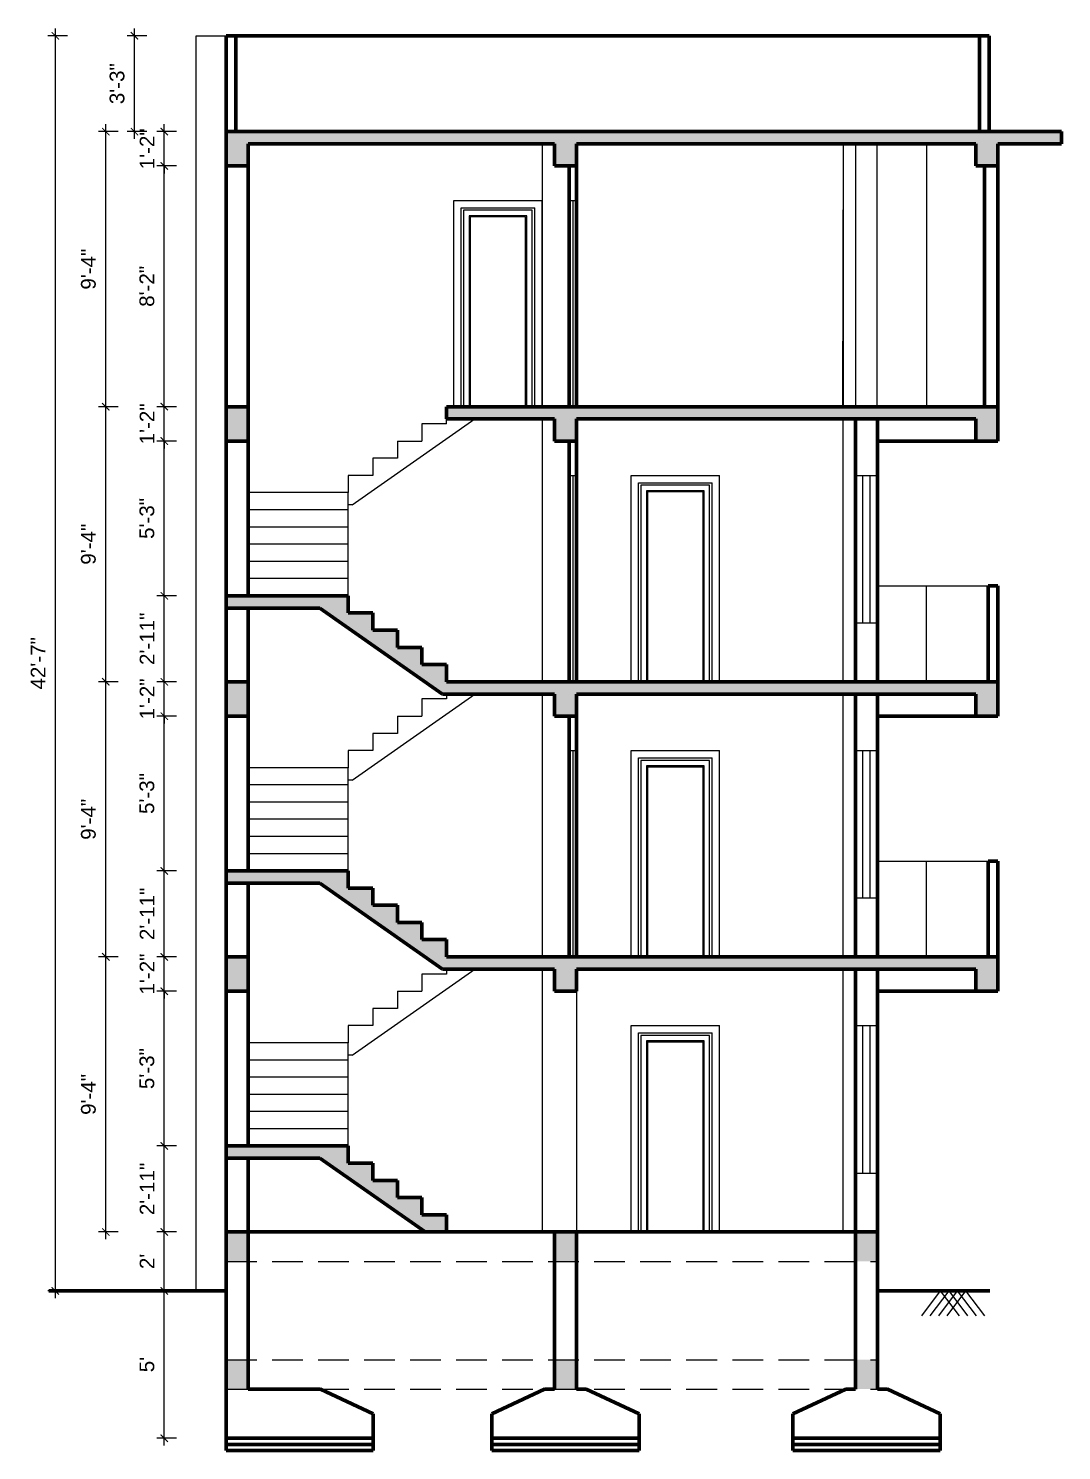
# Model space of a CAD drawing. Header units: inches. Extents: x -4737 to 13205, y 2479 to 13285.
# Drawn here: x -1145 to -724, y 9795 to 10374 of the extents above; entities that cross this region are included whole.
import ezdxf

# ---------------------------------------------------------------- set-up
doc = ezdxf.new("R2010")
doc.units = ezdxf.units.IN
doc.header["$MEASUREMENT"] = 0
doc.linetypes.add('HIDDEN2', pattern=[0.1875, 0.125, -0.0625])
for name, color, linetype, lineweight in [('ns_DIMS', 1, 'Continuous', 0), ('ns_HATCH', 40, 'Continuous', 0), ('ns_WALL', 21, 'Continuous', 60), ('ns_WINDOW', 151, 'Continuous', 15), ('ns_XTHIN', 41, 'Continuous', 0)]:
    doc.layers.add(name, color=color, linetype=linetype, lineweight=lineweight)
doc.styles.add('arial 1000', font='arial.ttf')
doc.dimstyles.new("1-8'", dxfattribs={"dimtxt": 6, "dimasz": 3, "dimexe": 3, "dimexo": 6, "dimgap": 4, "dimtad": 1, "dimdec": 0, "dimzin": 0, "dimdsep": 46, "dimlunit": 4, "dimtxsty": 'arial 1000', "dimblk": 'ARCHTICK', "dimcen": 8, "dimdle": 3, "dimclrt": 7, "dimazin": 0, "dimtfac": 1, "dimtdec": 0, "dimtix": 1, "dimtmove": 2, "dimatfit": 3, "dimfxl": 5, "dimfxlon": 1, "dimarcsym": 0})

# ---------------------------------------------------------------- blocks, each defined once
blk = doc.blocks.new('_ArchTick')
at = {"color": 0, "const_width": 0.15}
blk.add_lwpolyline([(-0.5, -0.5), (0.5, 0.5)], dxfattribs=at)
blk = doc.blocks.new('*D1431')
at = {"layer": 'Defpoints', "color": 0, "transparency": 16777216}
for p in [(-1089.17, 9860.41), (-1064.02, 9860.41), (-1064.02, 9800.41)]:
    blk.add_point(p, dxfattribs=at)
at = {"layer": 'ns_DIMS', "color": 0, "lineweight": -2, "transparency": 16777216}
for p, q in [((-1084.17, 9860.41), (-1092.17, 9860.41)), ((-1089.17, 9797.41), (-1089.17, 9863.41)), ((-1084.17, 9800.41), (-1092.17, 9800.41))]:
    blk.add_line(p, q, dxfattribs=at)
at = {"layer": 'ns_DIMS', "color": 0, "lineweight": -2, "transparency": 16777216, "xscale": 3, "yscale": 3, "zscale": 3}
for p, rotation in [((-1089.17, 9860.41), 90), ((-1089.17, 9800.41), 270)]:
    blk.add_blockref('_ArchTick', p, dxfattribs=dict(at, rotation=rotation))
at = {"layer": 'ns_DIMS', "color": 7, "transparency": 16777216, "insert": (-1096.22, 9830.41), "char_height": 6, "attachment_point": 5, "rotation": 90, "style": 'arial 1000'}
blk.add_mtext("5'", dxfattribs=at)
blk = doc.blocks.new('*D1432')
at = {"layer": 'Defpoints', "color": 0, "transparency": 16777216}
for p in [(-1089.17, 9884.41), (-1064.02, 9884.41), (-1064.02, 9860.41)]:
    blk.add_point(p, dxfattribs=at)
at = {"layer": 'ns_DIMS', "color": 0, "lineweight": -2, "transparency": 16777216}
for p, q in [((-1084.17, 9884.41), (-1092.17, 9884.41)), ((-1089.17, 9857.41), (-1089.17, 9887.41)), ((-1084.17, 9860.41), (-1092.17, 9860.41))]:
    blk.add_line(p, q, dxfattribs=at)
at = {"layer": 'ns_DIMS', "color": 0, "lineweight": -2, "transparency": 16777216, "xscale": 3, "yscale": 3, "zscale": 3}
for p, rotation in [((-1089.17, 9884.41), 90), ((-1089.17, 9860.41), 270)]:
    blk.add_blockref('_ArchTick', p, dxfattribs=dict(at, rotation=rotation))
at = {"layer": 'ns_DIMS', "color": 7, "transparency": 16777216, "insert": (-1096.18, 9872.41), "char_height": 6, "attachment_point": 5, "rotation": 90, "style": 'arial 1000'}
blk.add_mtext("2'", dxfattribs=at)
blk = doc.blocks.new('*D1433')
at = {"layer": 'Defpoints', "color": 0, "transparency": 16777216}
for p in [(-1089.17, 9919.41), (-1064.02, 9919.41), (-1064.02, 9884.41)]:
    blk.add_point(p, dxfattribs=at)
at = {"layer": 'ns_DIMS', "color": 0, "lineweight": -2, "transparency": 16777216}
for p, q in [((-1084.17, 9919.41), (-1092.17, 9919.41)), ((-1089.17, 9881.41), (-1089.17, 9922.41)), ((-1084.17, 9884.41), (-1092.17, 9884.41))]:
    blk.add_line(p, q, dxfattribs=at)
at = {"layer": 'ns_DIMS', "color": 0, "lineweight": -2, "transparency": 16777216, "xscale": 3, "yscale": 3, "zscale": 3}
for p, rotation in [((-1089.17, 9919.41), 90), ((-1089.17, 9884.41), 270)]:
    blk.add_blockref('_ArchTick', p, dxfattribs=dict(at, rotation=rotation))
at = {"layer": 'ns_DIMS', "color": 7, "transparency": 16777216, "insert": (-1096.18, 9901.91), "char_height": 6, "attachment_point": 5, "rotation": 90, "style": 'arial 1000'}
blk.add_mtext('2\'-11"', dxfattribs=at)
blk = doc.blocks.new('*D1434')
at = {"layer": 'Defpoints', "color": 0, "transparency": 16777216}
for p in [(-1089.17, 9982.41), (-1064.02, 9982.41), (-1064.02, 9919.41)]:
    blk.add_point(p, dxfattribs=at)
at = {"layer": 'ns_DIMS', "color": 0, "lineweight": -2, "transparency": 16777216}
for p, q in [((-1084.17, 9982.41), (-1092.17, 9982.41)), ((-1089.17, 9916.41), (-1089.17, 9985.41)), ((-1084.17, 9919.41), (-1092.17, 9919.41))]:
    blk.add_line(p, q, dxfattribs=at)
at = {"layer": 'ns_DIMS', "color": 0, "lineweight": -2, "transparency": 16777216, "xscale": 3, "yscale": 3, "zscale": 3}
for p, rotation in [((-1089.17, 9982.41), 90), ((-1089.17, 9919.41), 270)]:
    blk.add_blockref('_ArchTick', p, dxfattribs=dict(at, rotation=rotation))
at = {"layer": 'ns_DIMS', "color": 7, "transparency": 16777216, "insert": (-1096.23, 9950.91), "char_height": 6, "attachment_point": 5, "rotation": 90, "style": 'arial 1000'}
blk.add_mtext('5\'-3"', dxfattribs=at)
blk = doc.blocks.new('*D1435')
at = {"layer": 'Defpoints', "color": 0, "transparency": 16777216}
for p in [(-1089.17, 9996.41), (-1064.02, 9996.41), (-1064.02, 9982.41)]:
    blk.add_point(p, dxfattribs=at)
at = {"layer": 'ns_DIMS', "color": 0, "lineweight": -2, "transparency": 16777216}
for p, q in [((-1089.17, 9996.41), (-1089.17, 9999.41)), ((-1084.17, 9996.41), (-1092.17, 9996.41)), ((-1089.17, 9982.41), (-1089.17, 9996.41)), ((-1084.17, 9982.41), (-1092.17, 9982.41)), ((-1089.17, 9982.41), (-1089.17, 9979.41))]:
    blk.add_line(p, q, dxfattribs=at)
at = {"layer": 'ns_DIMS', "color": 0, "lineweight": -2, "transparency": 16777216, "xscale": 3, "yscale": 3, "zscale": 3}
for p, rotation in [((-1089.17, 9996.41), 270), ((-1089.17, 9982.41), 90)]:
    blk.add_blockref('_ArchTick', p, dxfattribs=dict(at, rotation=rotation))
at = {"layer": 'ns_DIMS', "color": 7, "transparency": 16777216, "insert": (-1096.18, 9989.41), "char_height": 6, "attachment_point": 5, "rotation": 90, "style": 'arial 1000'}
blk.add_mtext('1\'-2"', dxfattribs=at)
blk = doc.blocks.new('*D1436')
at = {"layer": 'Defpoints', "color": 0, "transparency": 16777216}
for p in [(-1089.17, 10031.41), (-1064.02, 10031.41), (-1064.02, 9996.41)]:
    blk.add_point(p, dxfattribs=at)
at = {"layer": 'ns_DIMS', "color": 0, "lineweight": -2, "transparency": 16777216}
for p, q in [((-1089.17, 9993.41), (-1089.17, 10034.41)), ((-1084.17, 10031.41), (-1092.17, 10031.41)), ((-1084.17, 9996.41), (-1092.17, 9996.41))]:
    blk.add_line(p, q, dxfattribs=at)
at = {"layer": 'ns_DIMS', "color": 0, "lineweight": -2, "transparency": 16777216, "xscale": 3, "yscale": 3, "zscale": 3}
for p, rotation in [((-1089.17, 10031.41), 90), ((-1089.17, 9996.41), 270)]:
    blk.add_blockref('_ArchTick', p, dxfattribs=dict(at, rotation=rotation))
at = {"layer": 'ns_DIMS', "color": 7, "transparency": 16777216, "insert": (-1096.18, 10013.91), "char_height": 6, "attachment_point": 5, "rotation": 90, "style": 'arial 1000'}
blk.add_mtext('2\'-11"', dxfattribs=at)
blk = doc.blocks.new('*D1437')
at = {"layer": 'Defpoints', "color": 0, "transparency": 16777216}
for p in [(-1089.17, 10094.41), (-1064.02, 10094.41), (-1064.02, 10031.41)]:
    blk.add_point(p, dxfattribs=at)
at = {"layer": 'ns_DIMS', "color": 0, "lineweight": -2, "transparency": 16777216}
for p, q in [((-1084.17, 10094.41), (-1092.17, 10094.41)), ((-1089.17, 10028.41), (-1089.17, 10097.41)), ((-1084.17, 10031.41), (-1092.17, 10031.41))]:
    blk.add_line(p, q, dxfattribs=at)
at = {"layer": 'ns_DIMS', "color": 0, "lineweight": -2, "transparency": 16777216, "xscale": 3, "yscale": 3, "zscale": 3}
for p, rotation in [((-1089.17, 10094.41), 90), ((-1089.17, 10031.41), 270)]:
    blk.add_blockref('_ArchTick', p, dxfattribs=dict(at, rotation=rotation))
at = {"layer": 'ns_DIMS', "color": 7, "transparency": 16777216, "insert": (-1096.23, 10062.91), "char_height": 6, "attachment_point": 5, "rotation": 90, "style": 'arial 1000'}
blk.add_mtext('5\'-3"', dxfattribs=at)
blk = doc.blocks.new('*D1438')
at = {"layer": 'Defpoints', "color": 0, "transparency": 16777216}
for p in [(-1089.17, 10108.41), (-1064.02, 10108.41), (-1064.02, 10094.41)]:
    blk.add_point(p, dxfattribs=at)
at = {"layer": 'ns_DIMS', "color": 0, "lineweight": -2, "transparency": 16777216}
for p, q in [((-1089.17, 10108.41), (-1089.17, 10111.41)), ((-1084.17, 10108.41), (-1092.17, 10108.41)), ((-1089.17, 10094.41), (-1089.17, 10108.41)), ((-1084.17, 10094.41), (-1092.17, 10094.41)), ((-1089.17, 10094.41), (-1089.17, 10091.41))]:
    blk.add_line(p, q, dxfattribs=at)
at = {"layer": 'ns_DIMS', "color": 0, "lineweight": -2, "transparency": 16777216, "xscale": 3, "yscale": 3, "zscale": 3}
for p, rotation in [((-1089.17, 10108.41), 270), ((-1089.17, 10094.41), 90)]:
    blk.add_blockref('_ArchTick', p, dxfattribs=dict(at, rotation=rotation))
at = {"layer": 'ns_DIMS', "color": 7, "transparency": 16777216, "insert": (-1096.18, 10101.41), "char_height": 6, "attachment_point": 5, "rotation": 90, "style": 'arial 1000'}
blk.add_mtext('1\'-2"', dxfattribs=at)
blk = doc.blocks.new('*D1439')
at = {"layer": 'Defpoints', "color": 0, "transparency": 16777216}
for p in [(-1089.17, 10143.41), (-1064.02, 10143.41), (-1064.02, 10108.41)]:
    blk.add_point(p, dxfattribs=at)
at = {"layer": 'ns_DIMS', "color": 0, "lineweight": -2, "transparency": 16777216}
for p, q in [((-1089.17, 10105.41), (-1089.17, 10146.41)), ((-1084.17, 10143.41), (-1092.17, 10143.41)), ((-1084.17, 10108.41), (-1092.17, 10108.41))]:
    blk.add_line(p, q, dxfattribs=at)
at = {"layer": 'ns_DIMS', "color": 0, "lineweight": -2, "transparency": 16777216, "xscale": 3, "yscale": 3, "zscale": 3}
for p, rotation in [((-1089.17, 10143.41), 90), ((-1089.17, 10108.41), 270)]:
    blk.add_blockref('_ArchTick', p, dxfattribs=dict(at, rotation=rotation))
at = {"layer": 'ns_DIMS', "color": 7, "transparency": 16777216, "insert": (-1096.18, 10125.91), "char_height": 6, "attachment_point": 5, "rotation": 90, "style": 'arial 1000'}
blk.add_mtext('2\'-11"', dxfattribs=at)
blk = doc.blocks.new('*D1440')
at = {"layer": 'Defpoints', "color": 0, "transparency": 16777216}
for p in [(-1089.17, 10206.41), (-1064.02, 10206.41), (-1064.02, 10143.41)]:
    blk.add_point(p, dxfattribs=at)
at = {"layer": 'ns_DIMS', "color": 0, "lineweight": -2, "transparency": 16777216}
for p, q in [((-1089.17, 10140.41), (-1089.17, 10209.41)), ((-1084.17, 10206.41), (-1092.17, 10206.41)), ((-1084.17, 10143.41), (-1092.17, 10143.41))]:
    blk.add_line(p, q, dxfattribs=at)
at = {"layer": 'ns_DIMS', "color": 0, "lineweight": -2, "transparency": 16777216, "xscale": 3, "yscale": 3, "zscale": 3}
for p, rotation in [((-1089.17, 10206.41), 90), ((-1089.17, 10143.41), 270)]:
    blk.add_blockref('_ArchTick', p, dxfattribs=dict(at, rotation=rotation))
at = {"layer": 'ns_DIMS', "color": 7, "transparency": 16777216, "insert": (-1096.23, 10174.91), "char_height": 6, "attachment_point": 5, "rotation": 90, "style": 'arial 1000'}
blk.add_mtext('5\'-3"', dxfattribs=at)
blk = doc.blocks.new('*D1441')
at = {"layer": 'Defpoints', "color": 0, "transparency": 16777216}
for p in [(-1089.17, 10220.41), (-1064.02, 10220.41), (-1064.02, 10206.41)]:
    blk.add_point(p, dxfattribs=at)
at = {"layer": 'ns_DIMS', "color": 0, "lineweight": -2, "transparency": 16777216}
for p, q in [((-1084.17, 10220.41), (-1092.17, 10220.41)), ((-1089.17, 10220.41), (-1089.17, 10223.41)), ((-1089.17, 10206.41), (-1089.17, 10220.41)), ((-1084.17, 10206.41), (-1092.17, 10206.41)), ((-1089.17, 10206.41), (-1089.17, 10203.41))]:
    blk.add_line(p, q, dxfattribs=at)
at = {"layer": 'ns_DIMS', "color": 0, "lineweight": -2, "transparency": 16777216, "xscale": 3, "yscale": 3, "zscale": 3}
for p, rotation in [((-1089.17, 10220.41), 270), ((-1089.17, 10206.41), 90)]:
    blk.add_blockref('_ArchTick', p, dxfattribs=dict(at, rotation=rotation))
at = {"layer": 'ns_DIMS', "color": 7, "transparency": 16777216, "insert": (-1096.18, 10213.41), "char_height": 6, "attachment_point": 5, "rotation": 90, "style": 'arial 1000'}
blk.add_mtext('1\'-2"', dxfattribs=at)
blk = doc.blocks.new('*D1442')
at = {"layer": 'Defpoints', "color": 0, "transparency": 16777216}
for p in [(-1089.17, 10318.41), (-1064.02, 10318.41), (-1064.02, 10220.41)]:
    blk.add_point(p, dxfattribs=at)
at = {"layer": 'ns_DIMS', "color": 0, "lineweight": -2, "transparency": 16777216}
for p, q in [((-1084.17, 10318.41), (-1092.17, 10318.41)), ((-1089.17, 10217.41), (-1089.17, 10321.41)), ((-1084.17, 10220.41), (-1092.17, 10220.41))]:
    blk.add_line(p, q, dxfattribs=at)
at = {"layer": 'ns_DIMS', "color": 0, "lineweight": -2, "transparency": 16777216, "xscale": 3, "yscale": 3, "zscale": 3}
for p, rotation in [((-1089.17, 10318.41), 90), ((-1089.17, 10220.41), 270)]:
    blk.add_blockref('_ArchTick', p, dxfattribs=dict(at, rotation=rotation))
at = {"layer": 'ns_DIMS', "color": 7, "transparency": 16777216, "insert": (-1096.23, 10269.41), "char_height": 6, "attachment_point": 5, "rotation": 90, "style": 'arial 1000'}
blk.add_mtext('8\'-2"', dxfattribs=at)
blk = doc.blocks.new('*D1443')
at = {"layer": 'Defpoints', "color": 0, "transparency": 16777216}
for p in [(-1089.17, 10332.41), (-1064.02, 10332.41), (-1064.02, 10318.41)]:
    blk.add_point(p, dxfattribs=at)
at = {"layer": 'ns_DIMS', "color": 0, "lineweight": -2, "transparency": 16777216}
for p, q in [((-1089.17, 10332.41), (-1089.17, 10335.41)), ((-1084.17, 10332.41), (-1092.17, 10332.41)), ((-1089.17, 10318.41), (-1089.17, 10332.41)), ((-1084.17, 10318.41), (-1092.17, 10318.41)), ((-1089.17, 10318.41), (-1089.17, 10315.41))]:
    blk.add_line(p, q, dxfattribs=at)
at = {"layer": 'ns_DIMS', "color": 0, "lineweight": -2, "transparency": 16777216, "xscale": 3, "yscale": 3, "zscale": 3}
for p, rotation in [((-1089.17, 10332.41), 270), ((-1089.17, 10318.41), 90)]:
    blk.add_blockref('_ArchTick', p, dxfattribs=dict(at, rotation=rotation))
at = {"layer": 'ns_DIMS', "color": 7, "transparency": 16777216, "insert": (-1096.18, 10325.41), "char_height": 6, "attachment_point": 5, "rotation": 90, "style": 'arial 1000'}
blk.add_mtext('1\'-2"', dxfattribs=at)
blk = doc.blocks.new('*D1444')
at = {"layer": 'Defpoints', "color": 0, "transparency": 16777216}
for p in [(-1101.32, 10371.41), (-1076.17, 10371.41), (-1064.02, 10332.41)]:
    blk.add_point(p, dxfattribs=at)
at = {"layer": 'ns_DIMS', "color": 0, "lineweight": -2, "transparency": 16777216}
for p, q in [((-1096.32, 10371.41), (-1104.32, 10371.41)), ((-1101.32, 10329.41), (-1101.32, 10374.41)), ((-1096.32, 10332.41), (-1104.32, 10332.41))]:
    blk.add_line(p, q, dxfattribs=at)
at = {"layer": 'ns_DIMS', "color": 0, "lineweight": -2, "transparency": 16777216, "xscale": 3, "yscale": 3, "zscale": 3}
for p, rotation in [((-1101.32, 10371.41), 90), ((-1101.32, 10332.41), 270)]:
    blk.add_blockref('_ArchTick', p, dxfattribs=dict(at, rotation=rotation))
at = {"layer": 'ns_DIMS', "color": 7, "transparency": 16777216, "insert": (-1108.39, 10351.91), "char_height": 6, "attachment_point": 5, "rotation": 90, "style": 'arial 1000'}
blk.add_mtext('3\'-3"', dxfattribs=at)
blk = doc.blocks.new('*D1445')
at = {"layer": 'Defpoints', "color": 0, "transparency": 16777216}
for p in [(-1113, 9996.41), (-1064.02, 9996.41), (-1064.02, 9884.41)]:
    blk.add_point(p, dxfattribs=at)
at = {"layer": 'ns_DIMS', "color": 0, "lineweight": -2, "transparency": 16777216}
for p, q in [((-1113, 9881.41), (-1113, 9999.41)), ((-1108, 9996.41), (-1116, 9996.41)), ((-1108, 9884.41), (-1116, 9884.41))]:
    blk.add_line(p, q, dxfattribs=at)
at = {"layer": 'ns_DIMS', "color": 0, "lineweight": -2, "transparency": 16777216, "xscale": 3, "yscale": 3, "zscale": 3}
for p, rotation in [((-1113, 9996.41), 90), ((-1113, 9884.41), 270)]:
    blk.add_blockref('_ArchTick', p, dxfattribs=dict(at, rotation=rotation))
at = {"layer": 'ns_DIMS', "color": 7, "transparency": 16777216, "insert": (-1120.06, 9940.41), "char_height": 6, "attachment_point": 5, "rotation": 90, "style": 'arial 1000'}
blk.add_mtext('9\'-4"', dxfattribs=at)
blk = doc.blocks.new('*D1446')
at = {"layer": 'Defpoints', "color": 0, "transparency": 16777216}
for p in [(-1113, 10108.41), (-1064.02, 10108.41), (-1064.02, 9996.41)]:
    blk.add_point(p, dxfattribs=at)
at = {"layer": 'ns_DIMS', "color": 0, "lineweight": -2, "transparency": 16777216}
for p, q in [((-1113, 9993.41), (-1113, 10111.41)), ((-1108, 10108.41), (-1116, 10108.41)), ((-1108, 9996.41), (-1116, 9996.41))]:
    blk.add_line(p, q, dxfattribs=at)
at = {"layer": 'ns_DIMS', "color": 0, "lineweight": -2, "transparency": 16777216, "xscale": 3, "yscale": 3, "zscale": 3}
for p, rotation in [((-1113, 10108.41), 90), ((-1113, 9996.41), 270)]:
    blk.add_blockref('_ArchTick', p, dxfattribs=dict(at, rotation=rotation))
at = {"layer": 'ns_DIMS', "color": 7, "transparency": 16777216, "insert": (-1120.06, 10052.41), "char_height": 6, "attachment_point": 5, "rotation": 90, "style": 'arial 1000'}
blk.add_mtext('9\'-4"', dxfattribs=at)
blk = doc.blocks.new('*D1447')
at = {"layer": 'Defpoints', "color": 0, "transparency": 16777216}
for p in [(-1113, 10220.41), (-1064.02, 10220.41), (-1064.02, 10108.41)]:
    blk.add_point(p, dxfattribs=at)
at = {"layer": 'ns_DIMS', "color": 0, "lineweight": -2, "transparency": 16777216}
for p, q in [((-1108, 10220.41), (-1116, 10220.41)), ((-1113, 10105.41), (-1113, 10223.41)), ((-1108, 10108.41), (-1116, 10108.41))]:
    blk.add_line(p, q, dxfattribs=at)
at = {"layer": 'ns_DIMS', "color": 0, "lineweight": -2, "transparency": 16777216, "xscale": 3, "yscale": 3, "zscale": 3}
for p, rotation in [((-1113, 10220.41), 90), ((-1113, 10108.41), 270)]:
    blk.add_blockref('_ArchTick', p, dxfattribs=dict(at, rotation=rotation))
at = {"layer": 'ns_DIMS', "color": 7, "transparency": 16777216, "insert": (-1120.06, 10164.41), "char_height": 6, "attachment_point": 5, "rotation": 90, "style": 'arial 1000'}
blk.add_mtext('9\'-4"', dxfattribs=at)
blk = doc.blocks.new('*D1448')
at = {"layer": 'Defpoints', "color": 0, "transparency": 16777216}
for p in [(-1113, 10332.41), (-1064.02, 10332.41), (-1064.02, 10220.41)]:
    blk.add_point(p, dxfattribs=at)
at = {"layer": 'ns_DIMS', "color": 0, "lineweight": -2, "transparency": 16777216}
for p, q in [((-1113, 10217.41), (-1113, 10335.41)), ((-1108, 10332.41), (-1116, 10332.41)), ((-1108, 10220.41), (-1116, 10220.41))]:
    blk.add_line(p, q, dxfattribs=at)
at = {"layer": 'ns_DIMS', "color": 0, "lineweight": -2, "transparency": 16777216, "xscale": 3, "yscale": 3, "zscale": 3}
for p, rotation in [((-1113, 10332.41), 90), ((-1113, 10220.41), 270)]:
    blk.add_blockref('_ArchTick', p, dxfattribs=dict(at, rotation=rotation))
at = {"layer": 'ns_DIMS', "color": 7, "transparency": 16777216, "insert": (-1120.06, 10276.41), "char_height": 6, "attachment_point": 5, "rotation": 90, "style": 'arial 1000'}
blk.add_mtext('9\'-4"', dxfattribs=at)
blk = doc.blocks.new('*D1449')
at = {"layer": 'Defpoints', "color": 0, "transparency": 16777216}
for p in [(-1064.02, 10371.41), (-1133.56, 9860.41), (-1064.02, 9860.41)]:
    blk.add_point(p, dxfattribs=at)
at = {"layer": 'ns_DIMS', "color": 0, "lineweight": -2, "transparency": 16777216}
for p, q in [((-1128.56, 10371.41), (-1136.56, 10371.41)), ((-1133.56, 10374.41), (-1133.56, 9857.41)), ((-1128.56, 9860.41), (-1136.56, 9860.41))]:
    blk.add_line(p, q, dxfattribs=at)
at = {"layer": 'ns_DIMS', "color": 0, "lineweight": -2, "transparency": 16777216, "xscale": 3, "yscale": 3, "zscale": 3}
for p, rotation in [((-1133.56, 10371.41), 90), ((-1133.56, 9860.41), 270)]:
    blk.add_blockref('_ArchTick', p, dxfattribs=dict(at, rotation=rotation))
at = {"layer": 'ns_DIMS', "color": 7, "transparency": 16777216, "insert": (-1140.57, 10115.91), "char_height": 6, "attachment_point": 5, "rotation": 90, "style": 'arial 1000'}
blk.add_mtext('42\'-7"', dxfattribs=at)

msp = doc.modelspace()

# ---------------------------------------------------------------- hatches: boundary and pattern name
at = {"layer": 'ns_HATCH'}
h = msp.add_hatch(dxfattribs=at)
h.set_pattern_fill('AR-CONC', color=256)
h.set_pattern_definition([(50, (-25765.0245, 14776.354), (7.1726018, -0.6275213), [0.75, -8.25]), (355, (-25765.0245, 14776.354), (-1.3875133, 7.5219213), [0.6, -6.6]), (100.451444, (-25764.427, 14776.3015), (5.7850885, 6.8944), [0.637402, -7.0114211]), (46.1842, (-25765.0245, 14778.354), (10.6724133, -1.6551928), [1.125, -12.375]), (96.635635, (-25764.135, 14778.216), (9.3466195, 9.741186), [0.9561034, -10.5171376]), (351.184164, (-25765.025, 14778.354), (9.3466195, 9.741186), [0.9, -9.9]), (21, (-25764.0245, 14777.854), (5.9690705, -4.0261889), [0.75, -8.25]), (326, (-25764.0245, 14777.854), (2.4331533, 7.2515005), [0.6, -6.6]), (71.451445, (-25763.527, 14777.518), (8.4022238, 3.2253115), [0.637402, -7.0114211]), (37.5, (-25765.0245, 14776.3538), (0.12159855, 3.32893854), [0, -6.52, 0, -6.7, 0, -6.625]), (7.5, (-25765.0245, 14776.354), (2.63069537, 3.9441171), [0, -3.82, 0, -6.37, 0, -2.525]), (327.5, (-25767.2545, 14776.3538), (5.33822436, -0.22554872), [0, -2.5, 0, -7.8, 0, -10.35]), (317.5, (-25768.2545, 14776.354), (5.8318617, 1.0010498), [0, -3.25, 0, -5.18, 0, -7.35])])
h.paths.add_polyline_path([(-1055.02, 9832.41), (-1064.02, 9832.41), (-1064.02, 9820.41), (-1055.02, 9820.41)])
h.paths.add_polyline_path([(-1055.02, 9884.41), (-1064.02, 9884.41), (-1064.02, 9872.41), (-1055.02, 9872.41)])
h.paths.add_polyline_path([(-921.27, 9884.41), (-930.27, 9884.41), (-930.27, 9872.41), (-921.27, 9872.41)])
h.paths.add_polyline_path([(-921.27, 9832.41), (-930.27, 9832.41), (-930.27, 9820.41), (-921.27, 9820.41)])
h.paths.add_polyline_path([(-798.58, 9832.41), (-807.58, 9832.41), (-807.58, 9820.41), (-798.58, 9820.41)])
h.paths.add_polyline_path([(-798.58, 9884.41), (-807.58, 9884.41), (-807.58, 9872.41), (-798.58, 9872.41)])
h.paths.add_polyline_path([(-1014.22, 9919.41), (-1064.02, 9919.41), (-1064.02, 9914.41), (-1025.79, 9914.41), (-982.94, 9884.41), (-974.22, 9884.41), (-974.22, 9891.41), (-984.22, 9891.41), (-984.22, 9898.41), (-994.22, 9898.41), (-994.22, 9905.41), (-1004.22, 9905.41), (-1004.22, 9912.41), (-1014.22, 9912.41)])
h.paths.add_polyline_path([(-1055.02, 9996.41), (-1064.02, 9996.41), (-1064.02, 9982.41), (-1055.02, 9982.41)], flags=17)
h.paths.add_polyline_path([(-984.22, 10010.41), (-994.22, 10010.41), (-994.22, 10017.41), (-1004.22, 10017.41), (-1004.22, 10024.41), (-1014.22, 10024.41), (-1014.22, 10031.41), (-1064.02, 10031.41), (-1064.02, 10026.41), (-1025.79, 10026.41), (-975.79, 9991.41), (-930.27, 9991.41), (-930.27, 9982.41), (-921.27, 9982.41), (-921.27, 9991.41), (-758.59, 9991.41), (-758.59, 9982.41), (-749.59, 9982.41), (-749.59, 9996.41), (-974.22, 9996.41), (-974.22, 10003.41), (-984.22, 10003.41)])
h.paths.add_polyline_path([(-1055.02, 10108.41), (-1064.02, 10108.41), (-1064.02, 10094.41), (-1055.02, 10094.41)], flags=17)
h.paths.add_polyline_path([(-749.59, 10108.41), (-974.22, 10108.41), (-974.22, 10115.41), (-984.22, 10115.41), (-984.22, 10122.41), (-994.22, 10122.41), (-994.22, 10129.41), (-1004.22, 10129.41), (-1004.22, 10136.41), (-1014.22, 10136.41), (-1014.22, 10143.41), (-1064.02, 10143.41), (-1064.02, 10138.41), (-1025.79, 10138.41), (-975.79, 10103.41), (-930.27, 10103.41), (-930.27, 10094.41), (-921.27, 10094.41), (-921.27, 10103.41), (-758.59, 10103.41), (-758.59, 10094.41), (-749.59, 10094.41)])
h.paths.add_polyline_path([(-1055.02, 10220.41), (-1064.02, 10220.41), (-1064.02, 10206.41), (-1055.02, 10206.41)])
h.paths.add_polyline_path([(-921.27, 10215.41), (-758.59, 10215.41), (-758.59, 10206.41), (-749.59, 10206.41), (-749.59, 10220.41), (-974.22, 10220.41), (-974.22, 10215.41), (-930.27, 10215.41), (-930.27, 10206.41), (-921.27, 10206.41)])
h.paths.add_polyline_path([(-749.59, 10327.41), (-723.66, 10327.41), (-723.66, 10332.41), (-1064.02, 10332.41), (-1064.02, 10318.41), (-1055.02, 10318.41), (-1055.02, 10327.41), (-930.27, 10327.41), (-930.27, 10318.41), (-921.27, 10318.41), (-921.27, 10327.41), (-758.59, 10327.41), (-758.59, 10318.41), (-749.59, 10318.41)])

# ---------------------------------------------------------------- linework, layer by layer
at = {"layer": 'ns_DIMS'}
for p, q in [((-773.05, 9860.41), (-780.73, 9850.19)), ((-769.61, 9860.41), (-777.29, 9850.19)), ((-766.18, 9860.41), (-773.86, 9850.19)), ((-773.05, 9860.41), (-765.36, 9850.19)), ((-762.74, 9860.41), (-770.42, 9850.19)), ((-769.61, 9860.41), (-761.93, 9850.19)), ((-766.18, 9860.41), (-758.49, 9850.19)), ((-762.74, 9860.41), (-755.06, 9850.19))]:
    msp.add_line(p, q, dxfattribs=at)
at = {"layer": 'ns_WALL', "lineweight": 25}
for p, q in [((-1076.17, 10371.41), (-1064.02, 10371.41)), ((-1076.17, 9860.41), (-1076.17, 10371.41)), ((-935.27, 10327.41), (-935.27, 10220.41)), ((-812.58, 10327.41), (-812.85, 10220.41)), ((-812.58, 10327.41), (-812.58, 10220.41)), ((-807.58, 10327.41), (-807.58, 10220.41)), ((-798.85, 10327.41), (-798.85, 10220.41)), ((-778.62, 10327.41), (-778.62, 10220.41)), ((-1012.64, 10180.41), (-962.64, 10215.41)), ((-974.22, 10213.41), (-974.22, 10215.41)), ((-935.27, 10215.41), (-935.27, 10108.41)), ((-812.58, 10108.41), (-812.58, 10215.41)), ((-974.22, 10213.41), (-984.22, 10213.41)), ((-984.22, 10213.41), (-984.22, 10206.41)), ((-994.22, 10206.41), (-994.22, 10199.41)), ((-994.22, 10206.41), (-984.22, 10206.41)), ((-994.22, 10199.41), (-1004.22, 10199.41)), ((-1004.22, 10199.41), (-1004.22, 10192.41)), ((-1004.22, 10192.41), (-1014.22, 10192.41)), ((-1014.22, 10192.41), (-1014.22, 10185.41)), ((-1014.22, 10185.41), (-1055.02, 10185.41)), ((-1014.22, 10143.41), (-1014.22, 10185.41)), ((-1012.64, 10180.41), (-1014.22, 10180.41)), ((-1014.22, 10178.41), (-1055.02, 10178.41)), ((-1014.22, 10171.41), (-1055.02, 10171.41)), ((-1014.22, 10164.41), (-1055.02, 10164.41)), ((-1014.22, 10157.41), (-1055.02, 10157.41)), ((-1014.22, 10150.41), (-1055.02, 10150.41)), ((-798.58, 10147.41), (-753.59, 10147.41)), ((-778.62, 10108.41), (-778.62, 10147.41)), ((-1012.64, 10068.41), (-962.64, 10103.41)), ((-974.22, 10101.41), (-984.22, 10101.41)), ((-984.22, 10101.41), (-984.22, 10094.41)), ((-974.22, 10103.41), (-974.22, 10101.41)), ((-935.27, 10103.41), (-935.27, 9996.41)), ((-812.58, 9996.41), (-812.58, 10103.41)), ((-994.22, 10094.41), (-994.22, 10087.41)), ((-994.22, 10094.41), (-984.22, 10094.41)), ((-994.22, 10087.41), (-1004.22, 10087.41)), ((-1004.22, 10087.41), (-1004.22, 10080.41)), ((-1004.22, 10080.41), (-1014.22, 10080.41)), ((-1014.22, 10080.41), (-1014.22, 10073.41)), ((-1014.22, 10073.41), (-1055.02, 10073.41)), ((-1014.22, 10031.41), (-1014.22, 10073.41)), ((-1014.22, 10066.41), (-1055.02, 10066.41)), ((-1012.64, 10068.41), (-1014.22, 10068.41)), ((-1014.22, 10059.41), (-1055.02, 10059.41)), ((-1014.22, 10052.41), (-1055.02, 10052.41)), ((-1014.22, 10045.41), (-1055.02, 10045.41)), ((-1014.22, 10038.41), (-1055.02, 10038.41)), ((-798.58, 10035.41), (-753.59, 10035.41)), ((-778.62, 9996.41), (-778.62, 10035.41)), ((-1012.64, 9956.41), (-962.64, 9991.41)), ((-974.22, 9989.41), (-984.22, 9989.41)), ((-984.22, 9989.41), (-984.22, 9982.41)), ((-974.22, 9991.41), (-974.22, 9989.41)), ((-935.27, 9991.41), (-935.27, 9884.41)), ((-812.58, 9884.41), (-812.58, 9991.41)), ((-994.22, 9982.41), (-994.22, 9975.41)), ((-994.22, 9982.41), (-984.22, 9982.41)), ((-921.27, 9982.41), (-921.27, 9884.41)), ((-994.22, 9975.41), (-1004.22, 9975.41)), ((-1004.22, 9975.41), (-1004.22, 9968.41)), ((-1004.22, 9968.41), (-1014.22, 9968.41)), ((-1014.22, 9968.41), (-1014.22, 9961.41)), ((-1014.22, 9961.41), (-1055.02, 9961.41)), ((-1014.22, 9919.41), (-1014.22, 9961.41)), ((-1014.22, 9954.41), (-1055.02, 9954.41)), ((-1012.64, 9956.41), (-1014.22, 9956.41)), ((-1014.22, 9947.41), (-1055.02, 9947.41)), ((-1014.22, 9940.41), (-1055.02, 9940.41)), ((-1014.22, 9933.41), (-1055.02, 9933.41)), ((-1014.22, 9926.41), (-1055.02, 9926.41))]:
    msp.add_line(p, q, dxfattribs=at)
at = {"layer": 'ns_WALL'}
for p, q in [((-1064.02, 10371.41), (-798.58, 10371.41)), ((-1064.02, 9884.41), (-1064.02, 10371.41)), ((-1060.02, 10332.41), (-1060.02, 10371.41)), ((-798.58, 10371.41), (-753.11, 10371.41)), ((-757.11, 10332.41), (-757.11, 10371.41)), ((-753.11, 10332.41), (-753.11, 10371.41)), ((-1064.02, 10332.41), (-723.66, 10332.41)), ((-723.66, 10327.41), (-723.66, 10332.41)), ((-1055.02, 10327.41), (-930.27, 10327.41)), ((-1055.02, 10220.41), (-1055.02, 10327.41)), ((-930.27, 10327.41), (-930.27, 10318.41)), ((-921.27, 10327.41), (-758.59, 10327.41)), ((-921.27, 10327.41), (-921.27, 10220.41)), ((-758.59, 10318.41), (-758.59, 10327.41)), ((-749.59, 10327.41), (-723.66, 10327.41)), ((-749.59, 10318.41), (-749.59, 10327.41)), ((-1064.02, 10318.41), (-1055.02, 10318.41)), ((-930.27, 10318.41), (-921.27, 10318.41)), ((-924.27, 10318.41), (-924.27, 10220.41)), ((-758.59, 10318.41), (-749.59, 10318.41)), ((-754.99, 10318.41), (-754.99, 10220.41)), ((-749.59, 10206.41), (-749.59, 10318.41)), ((-1064.02, 10220.41), (-1055.02, 10220.41)), ((-1055.02, 10143.41), (-1055.02, 10220.41)), ((-974.22, 10220.41), (-749.59, 10220.41)), ((-974.22, 10220.41), (-974.22, 10215.41)), ((-974.22, 10215.41), (-930.27, 10215.41)), ((-930.27, 10215.41), (-930.27, 10206.41)), ((-921.27, 10215.41), (-758.59, 10215.41)), ((-921.27, 10215.41), (-921.27, 10108.41)), ((-807.58, 10108.41), (-807.58, 10215.41)), ((-798.58, 10108.41), (-798.58, 10215.41)), ((-758.59, 10215.41), (-758.59, 10206.41)), ((-1064.02, 10206.41), (-1055.02, 10206.41)), ((-930.27, 10206.41), (-921.27, 10206.41)), ((-924.27, 10206.41), (-924.27, 10108.41)), ((-798.58, 10206.41), (-749.59, 10206.41)), ((-753.59, 10147.41), (-749.59, 10147.41)), ((-753.59, 10108.41), (-753.59, 10147.41)), ((-749.59, 10094.41), (-749.59, 10147.41)), ((-1014.22, 10143.41), (-1064.02, 10143.41)), ((-1025.79, 10138.41), (-1064.02, 10138.41)), ((-1055.02, 10108.41), (-1055.02, 10138.41)), ((-1025.79, 10138.41), (-975.79, 10103.41)), ((-1014.22, 10136.41), (-1014.22, 10143.41)), ((-1004.22, 10136.41), (-1014.22, 10136.41)), ((-1004.22, 10129.41), (-1004.22, 10136.41)), ((-994.22, 10129.41), (-1004.22, 10129.41)), ((-994.22, 10122.41), (-994.22, 10129.41)), ((-984.22, 10122.41), (-994.22, 10122.41)), ((-984.22, 10115.41), (-984.22, 10122.41)), ((-974.22, 10115.41), (-984.22, 10115.41)), ((-974.22, 10108.41), (-974.22, 10115.41)), ((-1064.02, 10108.41), (-1055.02, 10108.41)), ((-1055.02, 10031.41), (-1055.02, 10108.41)), ((-974.22, 10108.41), (-749.59, 10108.41)), ((-975.79, 10103.41), (-930.27, 10103.41)), ((-930.27, 10103.41), (-930.27, 10094.41)), ((-921.27, 10103.41), (-758.59, 10103.41)), ((-921.27, 10103.41), (-921.27, 9996.41)), ((-807.58, 9996.41), (-807.58, 10103.41)), ((-798.58, 9996.41), (-798.58, 10103.41)), ((-758.59, 10103.41), (-758.59, 10094.41)), ((-1064.02, 10094.41), (-1055.02, 10094.41)), ((-930.27, 10094.41), (-921.27, 10094.41)), ((-924.27, 10094.41), (-924.27, 9996.41)), ((-798.58, 10094.41), (-749.59, 10094.41)), ((-753.59, 10035.41), (-749.59, 10035.41)), ((-753.59, 9996.41), (-753.59, 10035.41)), ((-749.59, 9982.41), (-749.59, 10035.41)), ((-1014.22, 10031.41), (-1064.02, 10031.41)), ((-1014.22, 10024.41), (-1014.22, 10031.41)), ((-1025.79, 10026.41), (-1064.02, 10026.41)), ((-1055.02, 9919.41), (-1055.02, 10026.41)), ((-1025.79, 10026.41), (-975.79, 9991.41)), ((-1004.22, 10024.41), (-1014.22, 10024.41)), ((-1004.22, 10017.41), (-1004.22, 10024.41)), ((-994.22, 10017.41), (-1004.22, 10017.41)), ((-994.22, 10010.41), (-994.22, 10017.41)), ((-984.22, 10010.41), (-994.22, 10010.41)), ((-984.22, 10003.41), (-984.22, 10010.41)), ((-974.22, 10003.41), (-984.22, 10003.41)), ((-974.22, 9996.41), (-974.22, 10003.41)), ((-1064.02, 9996.41), (-1055.02, 9996.41)), ((-974.22, 9996.41), (-749.59, 9996.41)), ((-975.79, 9991.41), (-930.27, 9991.41)), ((-930.27, 9991.41), (-930.27, 9982.41)), ((-921.27, 9991.41), (-758.59, 9991.41)), ((-921.27, 9991.41), (-921.27, 9982.41)), ((-807.58, 9820.41), (-807.58, 9991.41)), ((-798.58, 9820.41), (-798.58, 9991.41)), ((-758.59, 9991.41), (-758.59, 9982.41)), ((-1064.02, 9982.41), (-1055.02, 9982.41)), ((-930.27, 9982.41), (-921.27, 9982.41)), ((-798.58, 9982.41), (-749.59, 9982.41)), ((-1014.22, 9919.41), (-1064.02, 9919.41)), ((-1014.22, 9912.41), (-1014.22, 9919.41)), ((-1025.79, 9914.41), (-1064.02, 9914.41)), ((-1055.02, 9820.41), (-1055.02, 9914.41)), ((-1025.79, 9914.41), (-982.94, 9884.41)), ((-1004.22, 9912.41), (-1014.22, 9912.41)), ((-1004.22, 9905.41), (-1004.22, 9912.41)), ((-994.22, 9905.41), (-1004.22, 9905.41)), ((-994.22, 9898.41), (-994.22, 9905.41)), ((-984.22, 9898.41), (-994.22, 9898.41)), ((-984.22, 9891.41), (-984.22, 9898.41)), ((-974.22, 9891.41), (-984.22, 9891.41)), ((-974.22, 9884.41), (-974.22, 9891.41)), ((-1064.02, 9884.41), (-798.58, 9884.41)), ((-1064.02, 9884.41), (-1064.02, 9800.41)), ((-930.27, 9884.41), (-930.27, 9820.41)), ((-921.27, 9884.41), (-921.27, 9820.41)), ((-1136.16, 9860.41), (-1064.02, 9860.41)), ((-798.58, 9860.41), (-752.94, 9860.41)), ((-1025.52, 9820.41), (-1055.02, 9820.41)), ((-1025.52, 9820.41), (-1004.02, 9810.41)), ((-934.27, 9820.41), (-955.77, 9810.41)), ((-934.27, 9820.41), (-930.27, 9820.41)), ((-917.27, 9820.41), (-921.27, 9820.41)), ((-917.27, 9820.41), (-895.77, 9810.41)), ((-811.58, 9820.41), (-833.08, 9810.41)), ((-811.58, 9820.41), (-807.58, 9820.41)), ((-794.58, 9820.41), (-798.58, 9820.41)), ((-794.58, 9820.41), (-773.08, 9810.41)), ((-1004.02, 9810.41), (-1004.02, 9795.41)), ((-955.77, 9810.41), (-955.77, 9795.41)), ((-895.77, 9810.41), (-895.77, 9795.41)), ((-833.08, 9810.41), (-833.08, 9795.41)), ((-773.08, 9810.41), (-773.08, 9795.41)), ((-1064.02, 9800.41), (-1004.02, 9800.41)), ((-1064.02, 9795.41), (-1064.02, 9800.41)), ((-1064.02, 9797.91), (-1004.02, 9797.91)), ((-1004.02, 9795.41), (-1004.02, 9800.41)), ((-955.77, 9800.41), (-895.77, 9800.41)), ((-955.77, 9795.41), (-955.77, 9800.41)), ((-955.77, 9797.91), (-895.77, 9797.91)), ((-895.77, 9795.41), (-895.77, 9800.41)), ((-833.08, 9800.41), (-773.08, 9800.41)), ((-833.08, 9795.41), (-833.08, 9800.41)), ((-833.08, 9797.91), (-773.08, 9797.91)), ((-773.08, 9795.41), (-773.08, 9800.41)), ((-1064.02, 9795.41), (-1004.02, 9795.41)), ((-955.77, 9795.41), (-895.77, 9795.41)), ((-833.08, 9795.41), (-773.08, 9795.41))]:
    msp.add_line(p, q, dxfattribs=at)
at = {"layer": 'ns_WINDOW'}
for p, q in [((-971.27, 10220.41), (-971.27, 10304.41)), ((-971.27, 10304.41), (-935.27, 10304.41)), ((-968.27, 10220.41), (-968.27, 10301.41)), ((-968.27, 10301.41), (-938.27, 10301.41)), ((-938.27, 10220.41), (-938.27, 10301.41)), ((-935.27, 10220.41), (-935.27, 10304.41)), ((-924.27, 10304.41), (-921.27, 10304.41)), ((-922.77, 10304.41), (-922.77, 10220.41)), ((-939.27, 10300.41), (-967.27, 10300.41)), ((-967.27, 10300.41), (-967.27, 10220.41)), ((-941.51, 10298.17), (-965.04, 10298.17)), ((-965.04, 10298.17), (-965.04, 10220.41)), ((-965.04, 10296.59), (-965.04, 10274.35)), ((-941.98, 10297.7), (-964.57, 10297.7)), ((-964.57, 10297.7), (-964.57, 10220.41)), ((-941.98, 10220.41), (-941.98, 10297.7)), ((-941.51, 10220.41), (-941.51, 10298.17)), ((-939.27, 10220.41), (-939.27, 10300.41)), ((-924.27, 10192.41), (-921.27, 10192.41)), ((-922.77, 10192.41), (-922.77, 10108.41)), ((-899.02, 10108.41), (-899.02, 10192.41)), ((-899.02, 10192.41), (-863.02, 10192.41)), ((-863.02, 10108.41), (-863.02, 10192.41)), ((-807.58, 10192.41), (-798.58, 10192.41)), ((-804.58, 10132.41), (-804.58, 10192.41)), ((-801.58, 10132.41), (-801.58, 10192.41)), ((-896.02, 10108.41), (-896.02, 10189.41)), ((-896.02, 10189.41), (-866.02, 10189.41)), ((-867.02, 10188.41), (-895.02, 10188.41)), ((-895.02, 10188.41), (-895.02, 10108.41)), ((-869.25, 10186.17), (-892.78, 10186.17)), ((-892.78, 10186.17), (-892.78, 10108.41)), ((-869.72, 10185.7), (-892.31, 10185.7)), ((-892.31, 10185.7), (-892.31, 10108.41)), ((-869.72, 10108.41), (-869.72, 10185.7)), ((-869.25, 10108.41), (-869.25, 10186.17)), ((-867.02, 10108.41), (-867.02, 10188.41)), ((-866.02, 10108.41), (-866.02, 10189.41)), ((-892.78, 10184.59), (-892.78, 10162.35)), ((-807.58, 10132.41), (-798.58, 10132.41)), ((-924.27, 10080.41), (-921.27, 10080.41)), ((-922.77, 10080.41), (-922.77, 9996.41)), ((-899.02, 9996.41), (-899.02, 10080.41)), ((-899.02, 10080.41), (-863.02, 10080.41)), ((-863.02, 9996.41), (-863.02, 10080.41)), ((-807.58, 10080.41), (-798.58, 10080.41)), ((-804.58, 10020.41), (-804.58, 10080.41)), ((-801.58, 10020.41), (-801.58, 10080.41)), ((-896.02, 9996.41), (-896.02, 10077.41)), ((-896.02, 10077.41), (-866.02, 10077.41)), ((-867.02, 10076.41), (-895.02, 10076.41)), ((-895.02, 10076.41), (-895.02, 9996.41)), ((-867.02, 9996.41), (-867.02, 10076.41)), ((-866.02, 9996.41), (-866.02, 10077.41)), ((-869.25, 10074.17), (-892.78, 10074.17)), ((-892.78, 10074.17), (-892.78, 9996.41)), ((-892.78, 10072.59), (-892.78, 10050.35)), ((-869.72, 10073.7), (-892.31, 10073.7)), ((-892.31, 10073.7), (-892.31, 9996.41)), ((-869.72, 9996.41), (-869.72, 10073.7)), ((-869.25, 9996.41), (-869.25, 10074.17)), ((-807.58, 10020.41), (-798.58, 10020.41)), ((-899.02, 9884.41), (-899.02, 9968.41)), ((-899.02, 9968.41), (-863.02, 9968.41)), ((-896.02, 9884.41), (-896.02, 9965.41)), ((-896.02, 9965.41), (-866.02, 9965.41)), ((-866.02, 9884.41), (-866.02, 9965.41)), ((-863.02, 9884.41), (-863.02, 9968.41)), ((-807.58, 9968.41), (-798.58, 9968.41)), ((-804.58, 9908.41), (-804.58, 9968.41)), ((-801.58, 9908.41), (-801.58, 9968.41)), ((-867.02, 9964.41), (-895.02, 9964.41)), ((-895.02, 9964.41), (-895.02, 9884.41)), ((-869.25, 9962.17), (-892.78, 9962.17)), ((-892.78, 9962.17), (-892.78, 9884.41)), ((-892.78, 9960.59), (-892.78, 9938.35)), ((-869.72, 9961.7), (-892.31, 9961.7)), ((-892.31, 9961.7), (-892.31, 9884.41)), ((-869.72, 9884.41), (-869.72, 9961.7)), ((-869.25, 9884.41), (-869.25, 9962.17)), ((-867.02, 9884.41), (-867.02, 9964.41)), ((-807.58, 9908.41), (-798.58, 9908.41))]:
    msp.add_line(p, q, dxfattribs=at)
at = {"layer": 'ns_XTHIN', "linetype": 'HIDDEN2', "ltscale": 100}
for p, q in [((-1064.02, 9872.41), (-798.58, 9872.41)), ((-1064.02, 9832.41), (-798.58, 9832.41)), ((-1064.02, 9820.41), (-798.58, 9820.41))]:
    msp.add_line(p, q, dxfattribs=at)

# ---------------------------------------------------------------- dimensions: what is measured, and where the dimension line sits
at = {"layer": 'ns_DIMS'}
for base, p1, p2, picture, middle in [((-1133.56, 9860.41), (-1064.02, 10371.41), (-1064.02, 9860.41), '*D1449', (-1140.57, 10115.91)), ((-1101.32, 10371.41), (-1064.02, 10332.41), (-1076.17, 10371.41), '*D1444', (-1108.39, 10351.91)), ((-1113, 10332.41), (-1064.02, 10220.41), (-1064.02, 10332.41), '*D1448', (-1120.06, 10276.41)), ((-1089.17, 10332.41), (-1064.02, 10318.41), (-1064.02, 10332.41), '*D1443', (-1096.18, 10325.41)), ((-1089.17, 10318.41), (-1064.02, 10220.41), (-1064.02, 10318.41), '*D1442', (-1096.23, 10269.41)), ((-1113, 10220.41), (-1064.02, 10108.41), (-1064.02, 10220.41), '*D1447', (-1120.06, 10164.41)), ((-1089.17, 10220.41), (-1064.02, 10206.41), (-1064.02, 10220.41), '*D1441', (-1096.18, 10213.41)), ((-1089.17, 10206.41), (-1064.02, 10143.41), (-1064.02, 10206.41), '*D1440', (-1096.23, 10174.91)), ((-1089.17, 10143.41), (-1064.02, 10108.41), (-1064.02, 10143.41), '*D1439', (-1096.18, 10125.91)), ((-1113, 10108.41), (-1064.02, 9996.41), (-1064.02, 10108.41), '*D1446', (-1120.06, 10052.41)), ((-1089.17, 10108.41), (-1064.02, 10094.41), (-1064.02, 10108.41), '*D1438', (-1096.18, 10101.41)), ((-1089.17, 10094.41), (-1064.02, 10031.41), (-1064.02, 10094.41), '*D1437', (-1096.23, 10062.91)), ((-1089.17, 10031.41), (-1064.02, 9996.41), (-1064.02, 10031.41), '*D1436', (-1096.18, 10013.91)), ((-1113, 9996.41), (-1064.02, 9884.41), (-1064.02, 9996.41), '*D1445', (-1120.06, 9940.41)), ((-1089.17, 9996.41), (-1064.02, 9982.41), (-1064.02, 9996.41), '*D1435', (-1096.18, 9989.41)), ((-1089.17, 9982.41), (-1064.02, 9919.41), (-1064.02, 9982.41), '*D1434', (-1096.23, 9950.91)), ((-1089.17, 9919.41), (-1064.02, 9884.41), (-1064.02, 9919.41), '*D1433', (-1096.18, 9901.91)), ((-1089.17, 9884.41), (-1064.02, 9860.41), (-1064.02, 9884.41), '*D1432', (-1096.18, 9872.41)), ((-1089.17, 9860.41), (-1064.02, 9800.41), (-1064.02, 9860.41), '*D1431', (-1096.22, 9830.41))]:
    dim = msp.add_linear_dim(base=base, p1=p1, p2=p2, angle=90, dimstyle="1-8'", dxfattribs=at)
    dim.commit()
    dim.dimension.update_dxf_attribs({"geometry": picture, "text_midpoint": middle})

doc.saveas('drawing.dxf')
